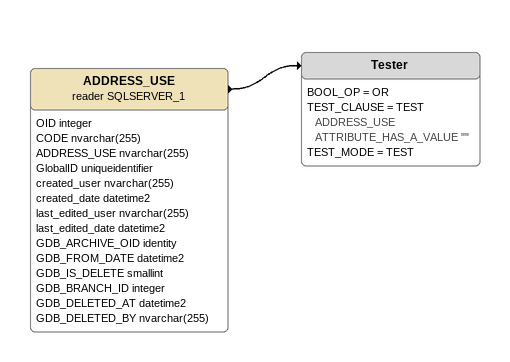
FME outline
ADDRESS_USE (reader SQLSERVER_1)
    attributes: OID integer, CODE nvarchar(255), ADDRESS_USE nvarchar(255), GlobalID uniqueidentifier, created_user nvarchar(255), created_date datetime2, last_edited_user nvarchar(255), last_edited_date datetime2, GDB_ARCHIVE_OID identity, GDB_FROM_DATE datetime2, GDB_IS_DELETE smallint, GDB_BRANCH_ID integer, GDB_DELETED_AT datetime2, GDB_DELETED_BY nvarchar(255)
    -> Tester
Tester
    BOOL_OP = OR
    TEST_CLAUSE = TEST ADDRESS_USE ATTRIBUTE_HAS_A_VALUE ""
    TEST_MODE = TEST
